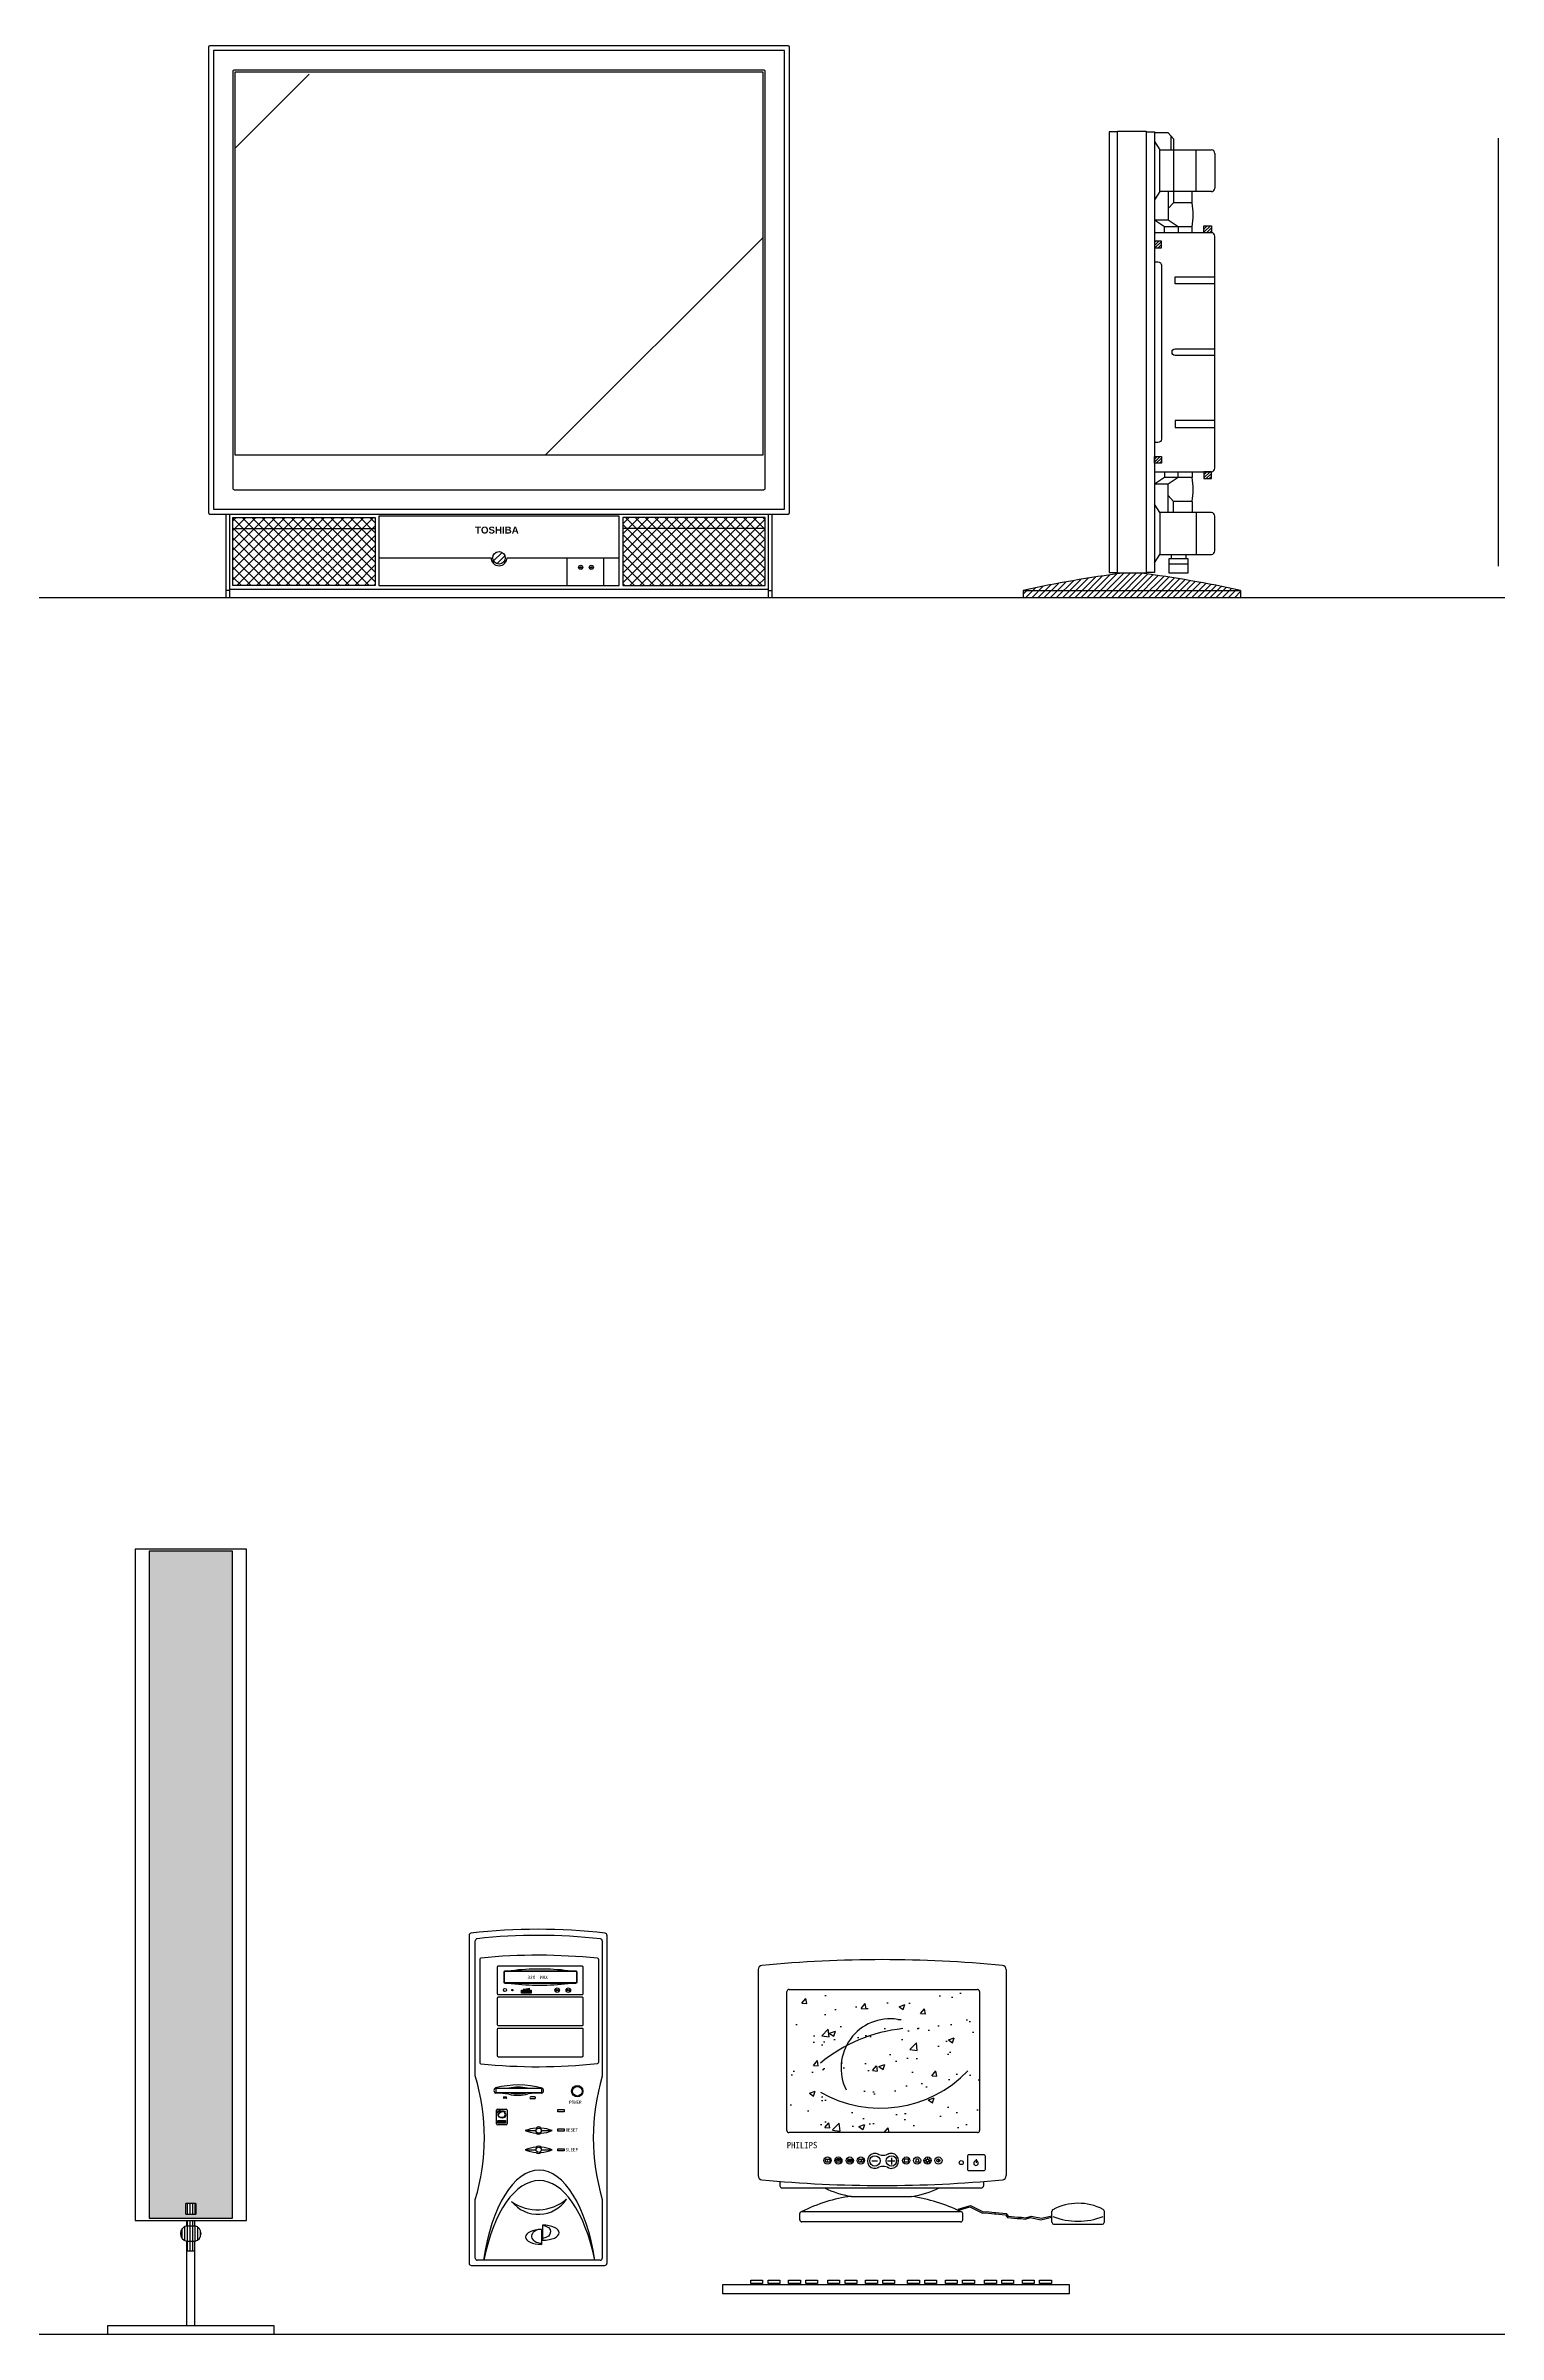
# Model space of a CAD drawing. Header units: inches. Extents: x 11.8 to 54.3, y 10.8 to 35.6.
# Drawn here: x 39.428 to 41.518, y 28.998 to 32.292 of the extents above; entities that cross this region are included whole.
import ezdxf
from ezdxf.enums import TextEntityAlignment as Align

# ---------------------------------------------------------------- set-up
doc = ezdxf.new("R2010")
doc.units = ezdxf.units.IN
doc.header["$MEASUREMENT"] = 0
for name, color, linetype in [('02', 2, 'Continuous'), ('1', 1, 'Continuous'), ('8', 8, 'Continuous')]:
    doc.layers.add(name, color=color, linetype=linetype)
doc.styles.add('HT2', font='swisseb.ttf')
doc.styles.add('ROMANT', font='SimSun.ttf', dxfattribs={"width": 0.7, "height": 100})
pattern_1 = [(45, (-9.904842, 36.878509), (-0.0070710678, 0.0070710678), []), (135, (-9.904842, 36.878509), (-0.0070710678, -0.0070710678), [])]
pattern_2 = [(45, (-11.4817536, 36.8785092), (-0.0022097087, 0.0022097087), [])]
pattern_3 = [(90, (-16.648436, 32.8773245), (-0.00375, 7e-19), [])]

msp = doc.modelspace()

# ---------------------------------------------------------------- hatches: boundary and pattern name
at = {"layer": '8'}
h = msp.add_hatch(dxfattribs=at)
h.set_pattern_fill('AR-RROOF', color=256, scale=0.2, angle=45, style=0)
h.set_pattern_definition([(45, (38.92805, 36.49777), (0.169706, 0.452548), [3, -0.4, 1, -0.2]), (45, (39.04543, 36.75657), (-0.329512, 0.046669), [0.6, -0.066, 1.2, -0.15]), (45, (38.87855, 36.68869), (0.6406387, 0.8301434), [1.6, -0.28, 0.8, -0.2])])
h.paths.add_polyline_path([(39.8696, 32.2543), (39.7768, 32.2543), (39.6998, 32.1773), (39.6998, 32.0845)], flags=17)
h.paths.add_polyline_path([(39.9932, 32.2543), (39.9719, 32.2543), (39.6998, 31.9822), (39.6998, 31.961)])
h.paths.add_polyline_path([(40.2562, 32.2543), (40.2011, 32.2543), (40.2007, 32.254), (39.6998, 31.7531), (39.6998, 31.7033), (39.7052, 31.7033)])
h.paths.add_polyline_path([(40.4598, 32.1567), (40.4598, 32.1737), (39.9895, 31.7033), (40.0064, 31.7033)])
h.paths.add_polyline_path([(40.4598, 31.8894), (40.4598, 32.0888), (40.0743, 31.7033), (40.2737, 31.7033)], flags=17)
h = msp.add_hatch(dxfattribs=at)
h.set_pattern_fill('ANSI31,_O', color=256, scale=0.025)
h.set_pattern_definition(pattern_2)
h.paths.add_polyline_path([(41.1049, 32.0233), (41.0939, 32.0233), (41.0939, 32.0333), (41.1049, 32.0333)])
h = msp.add_hatch(dxfattribs=at)
h.set_pattern_fill('ANSI31,_O', color=256, scale=0.025)
h.set_pattern_definition([(45, (-11.4817536, 36.9085092), (-0.0022097087, 0.0022097087), [])])
h.paths.add_polyline_path([(41.0229, 32.0013), (41.0329, 32.0013), (41.0329, 32.0113), (41.0229, 32.0113)])
h = msp.add_hatch(dxfattribs=at)
h.set_pattern_fill('ANSI31,_O', color=256, scale=0.025)
h.set_pattern_definition([(45, (-11.4817536, 36.8485092), (-0.0022097087, 0.0022097087), [])])
h.paths.add_polyline_path([(41.0229, 31.7013), (41.0329, 31.7013), (41.0329, 31.6913), (41.0229, 31.6913)])
h = msp.add_hatch(dxfattribs=at)
h.set_pattern_fill('ANSI31,_O', color=256, scale=0.025)
h.set_pattern_definition(pattern_2)
h.paths.add_polyline_path([(41.1049, 31.6793), (41.0939, 31.6793), (41.0939, 31.6693), (41.1049, 31.6693)])
h = msp.add_hatch(dxfattribs=at)
h.set_pattern_fill('ANSI37,_O', color=256, scale=0.08)
h.set_pattern_definition(pattern_1)
h.paths.add_polyline_path([(39.9018, 31.6133), (39.9018, 31.5153), (39.6968, 31.5153), (39.6968, 31.6133)])
h = msp.add_hatch(dxfattribs=at)
h.set_pattern_fill('ANSI37,_O', color=256, scale=0.08)
h.set_pattern_definition(pattern_1)
h.paths.add_polyline_path([(40.2578, 31.6133), (40.2578, 31.5153), (40.4628, 31.5153), (40.4628, 31.6133)])
h = msp.add_hatch(dxfattribs=at)
h.set_pattern_fill('ANSI31,_O', color=256, scale=0.05)
h.set_pattern_definition([(45, (-9.904842, 36.8785087), (-0.0044194174, 0.0044194174), [])])
edge = h.paths.add_edge_path()
edge.add_arc((40.0798, 31.5553), 0.009, 0, 360)
h = msp.add_hatch(dxfattribs=at)
h.set_pattern_fill('ANSI31,_O', color=256, scale=0.05)
h.set_pattern_definition([(45, (-11.4817536, 36.878509), (-0.0044194174, 0.0044194174), [])])
h.paths.add_polyline_path([(41.1469, 31.5083, 0.020518), (41.0029, 31.5333), (40.9779, 31.5333, 0.020518), (40.8339, 31.5083)])
h.paths.add_polyline_path([(41.1469, 31.4983), (41.1469, 31.5083), (40.8339, 31.5083), (40.8339, 31.4983)])
h = msp.add_hatch(dxfattribs=at)
h.set_pattern_fill('CROSS,_O', color=256, scale=0.02)
h.set_pattern_definition([(0, (-16.648436, 33.618455), (0.005, 0.005), [0.0025, -0.0075]), (90, (-16.647186, 33.617205), (-0.005, 0.005), [0.0025, -0.0075])])
h.paths.add_polyline_path([(39.6963, 30.1253), (39.5763, 30.1253), (39.5763, 29.1652), (39.6963, 29.1652)])
h.paths.add_polyline_path([(39.6438, 29.1863), (39.6438, 29.1713), (39.6288, 29.1713), (39.6288, 29.1863)], flags=16)
h = msp.add_hatch(dxfattribs=at)
h.set_pattern_fill('AR-CONC', color=256, scale=0.011897, style=0)
h.set_pattern_definition([(50, (-20.75058, 19.33875), (0.08533445, -0.0074658), [0.00892296, -0.09815256]), (355, (-20.75058, 19.33875), (-0.01650763, 0.0894904), [0.00713837, -0.07852205]), (100.4514, (-20.74347, 19.338124), (0.06882688, 0.08202455), [0.00758335, -0.08341684]), (46.1842, (-20.75058, 19.36254), (0.12697266, -0.01969226), [0.01338444, -0.14722884]), (96.6356, (-20.74, 19.3609), (0.11119944, 0.11589353), [0.01137502, -0.12512524]), (351.1842, (-20.75058, 19.36254), (0.11119935, 0.11589362), [0.01070755, -0.11778307]), (21, (-20.73868, 19.35659), (0.0710157, -0.0479007), [0.00892296, -0.09815256]), (326, (-20.73868, 19.35659), (0.02894791, 0.08627313), [0.00713837, -0.07852205]), (71.4514, (-20.73276, 19.3526), (0.09996364, 0.03837236), [0.00758335, -0.08341684]), (37.5, (-20.750578, 19.338746), (0.001446692, 0.039605314), [0, -0.077570266, 0, -0.079711776, 0, -0.07881948]), (7.5, (-20.750578, 19.338746), (0.03129812, 0.046924266), [0, -0.04544761, 0, -0.075785674, 0, -0.030040632]), (327.5, (-20.77711, 19.338746), (0.06351035, -0.002683416), [0, -0.0297432, 0, -0.092798784, 0, -0.12313685]), (317.5, (-20.789006, 19.338746), (0.06938329, 0.01190977), [0, -0.03866616, 0, -0.06162791, 0, -0.08744501])])
h.paths.add_polyline_path([(40.4971, 29.4947, 0.414214), (40.4941, 29.4917), (40.4941, 29.2915, 0.414214), (40.4971, 29.2885), (40.7683, 29.2885, 0.414214), (40.7713, 29.2915), (40.7713, 29.4917, 0.414214), (40.7683, 29.4947)])
h = msp.add_hatch(dxfattribs=at)
h.set_pattern_fill('ANSI31,_O', color=256, scale=0.03, angle=45)
h.set_pattern_definition(pattern_3)
edge = h.paths.add_edge_path()
edge.add_line((39.6293, 29.1713), (39.6433, 29.1713))
edge.add_arc((39.6433, 29.1718), 0.0005, 270, 360)
edge.add_line((39.6438, 29.1718), (39.6438, 29.1858))
edge.add_arc((39.6433, 29.1858), 0.0005, 0, 90)
edge.add_line((39.6433, 29.1863), (39.6293, 29.1863))
edge.add_arc((39.6293, 29.1858), 0.0005, 90, 180)
edge.add_line((39.6288, 29.1858), (39.6288, 29.1718))
edge.add_arc((39.6293, 29.1718), 0.0005, 180, 270)
h = msp.add_hatch(dxfattribs=at)
h.set_pattern_fill('ANSI31,_O', color=256, scale=0.03, angle=45)
h.set_pattern_definition(pattern_3)
h.paths.add_polyline_path([(39.6423, 29.1322, 0.805391), (39.6423, 29.1542), (39.6303, 29.1542, 0.805391), (39.6303, 29.1322)])
h.paths.add_polyline_path([(39.6303, 29.1622), (39.6303, 29.1542), (39.6423, 29.1542), (39.6423, 29.1622)])
h.paths.add_polyline_path([(39.6303, 29.1182), (39.6423, 29.1182), (39.6423, 29.1322), (39.6303, 29.1322)])

# ---------------------------------------------------------------- linework, layer by layer
at = {"layer": '02'}
for p, q in [((39.6618, 32.2903), (39.6618, 31.6203)), ((40.4958, 32.2923), (39.6638, 32.2923)), ((40.4978, 31.6203), (40.4978, 32.2903)), ((39.6998, 32.2543), (39.6998, 31.7033)), ((40.4598, 32.2543), (39.6998, 32.2543)), ((40.2007, 32.254), (40.2011, 32.2543)), ((40.4598, 31.7033), (40.4598, 32.2543)), ((40.9579, 32.1683), (40.9579, 31.5343)), ((40.9699, 32.1683), (40.9579, 32.1683)), ((40.9699, 31.5333), (40.9699, 32.1693)), ((40.9699, 32.1693), (41.0109, 32.1693)), ((41.0109, 32.1693), (41.0109, 31.5333)), ((41.0109, 32.1683), (41.0229, 32.1683)), ((41.0229, 32.1683), (41.0229, 31.5343)), ((41.0428, 32.1669), (41.0229, 32.1669)), ((41.0229, 32.1544), (41.0309, 32.1424)), ((41.0504, 32.1586), (41.0428, 32.1669)), ((41.0466, 32.1627), (41.0466, 32.1424)), ((41.0504, 32.1586), (41.0504, 32.0661)), ((41.5176, 32.1593), (41.5176, 31.5433)), ((41.0309, 32.1424), (41.1049, 32.1424)), ((41.0309, 32.0824), (41.0309, 32.1424)), ((41.0829, 32.0824), (41.0829, 32.1424)), ((41.1099, 32.1374), (41.1099, 32.0874)), ((41.0309, 32.0824), (41.0229, 32.0704)), ((41.1049, 32.0824), (41.0309, 32.0824)), ((41.0428, 32.0824), (41.0428, 32.0414)), ((41.0504, 32.0661), (41.0428, 32.0579)), ((41.0771, 32.0661), (41.0504, 32.0661)), ((41.0771, 32.0661), (41.0771, 32.0824)), ((41.0373, 32.0319), (41.0229, 32.0414)), ((41.0428, 32.0414), (41.0229, 32.0414)), ((41.1049, 32.0233), (41.0229, 32.0233)), ((41.0373, 32.0233), (41.0373, 32.0319)), ((41.0771, 32.0319), (41.0373, 32.0319)), ((41.0572, 32.0319), (41.0428, 32.0414)), ((41.0572, 32.0319), (41.0572, 32.0233)), ((41.0771, 32.0233), (41.0771, 32.0319)), ((41.1099, 31.6843), (41.1099, 32.0183)), ((39.6998, 31.7033), (40.4598, 31.7033)), ((41.0229, 31.6793), (41.1049, 31.6793)), ((41.0373, 31.6707), (41.0229, 31.6613)), ((41.0428, 31.6613), (41.0229, 31.6613)), ((41.0373, 31.6793), (41.0373, 31.6707)), ((41.0771, 31.6707), (41.0373, 31.6707)), ((41.0572, 31.6707), (41.0428, 31.6613)), ((41.0428, 31.6203), (41.0428, 31.6613)), ((41.0572, 31.6707), (41.0572, 31.6793)), ((41.0771, 31.6793), (41.0771, 31.6707)), ((41.0309, 31.6203), (41.0229, 31.6323)), ((41.0504, 31.6366), (41.0428, 31.6448)), ((41.0504, 31.6203), (41.0504, 31.6366)), ((41.0771, 31.6366), (41.0504, 31.6366)), ((41.0771, 31.6366), (41.0771, 31.6203)), ((39.6638, 31.6183), (40.4958, 31.6183)), ((39.6868, 31.6183), (39.6868, 31.4983)), ((39.6918, 31.6183), (39.6918, 31.4983)), ((39.6968, 31.6133), (39.9018, 31.6133)), ((39.6968, 31.5153), (39.6968, 31.6133)), ((39.6968, 31.5976), (39.9018, 31.5976)), ((39.9018, 31.6133), (39.9018, 31.5153)), ((39.9068, 31.6153), (39.9068, 31.5153)), ((40.2528, 31.6153), (39.9068, 31.6153)), ((40.2528, 31.5153), (40.2528, 31.6153)), ((40.4628, 31.6133), (40.2578, 31.6133)), ((40.2578, 31.6133), (40.2578, 31.5153)), ((40.4628, 31.5976), (40.2578, 31.5976)), ((40.4628, 31.5153), (40.4628, 31.6133)), ((40.4678, 31.4983), (40.4678, 31.6183)), ((40.4728, 31.4983), (40.4728, 31.6183)), ((41.1049, 31.6203), (41.0309, 31.6203)), ((41.0309, 31.6203), (41.0309, 31.5603)), ((41.0829, 31.6203), (41.0829, 31.5603)), ((41.1099, 31.5653), (41.1099, 31.6153)), ((41.0229, 31.5483), (41.0309, 31.5603)), ((41.0309, 31.5603), (41.1049, 31.5603)), ((41.047, 31.5603), (41.047, 31.5545)), ((41.068, 31.5603), (41.068, 31.5545)), ((40.1772, 31.5553), (40.1772, 31.5153)), ((40.2301, 31.5553), (40.2301, 31.5153)), ((40.9579, 31.5343), (40.9699, 31.5343)), ((41.0109, 31.5333), (40.9699, 31.5333)), ((41.0229, 31.5343), (41.0109, 31.5343)), ((41.044, 31.5465), (41.071, 31.5465)), ((39.6918, 31.5083), (39.6868, 31.5083)), ((39.6868, 31.4983), (40.4728, 31.4983)), ((39.6918, 31.5103), (40.4678, 31.5103)), ((39.9018, 31.5153), (39.6968, 31.5153)), ((39.9068, 31.5153), (40.2528, 31.5153)), ((40.2578, 31.5153), (40.4628, 31.5153)), ((40.4678, 31.5083), (40.4728, 31.5083)), ((40.8339, 31.5083), (41.1469, 31.5083)), ((40.8339, 31.5083), (40.8339, 31.4983)), ((40.8339, 31.4983), (41.1469, 31.4983)), ((41.1469, 31.5083), (41.1469, 31.4983)), ((40.0368, 29.5725), (40.0368, 29.1003)), ((40.0456, 29.3702), (40.0456, 29.5647)), ((40.2284, 29.5645), (40.2284, 29.3698)), ((40.2351, 29.5726), (40.2351, 29.1003)), ((40.0522, 29.5383), (40.0522, 29.389)), ((40.2228, 29.538), (40.2228, 29.3893)), ((40.4527, 29.5233), (40.4527, 29.2266)), ((40.8097, 29.5233), (40.8097, 29.2266)), ((40.1143, 29.4925), (40.1143, 29.4901)), ((40.1147, 29.4945), (40.1233, 29.4963)), ((40.1147, 29.4945), (40.1147, 29.4945)), ((40.1233, 29.4945), (40.1147, 29.4945)), ((40.1148, 29.4925), (40.1148, 29.4901)), ((40.1153, 29.4925), (40.1153, 29.4901)), ((40.1158, 29.4925), (40.1158, 29.4901)), ((40.1163, 29.4925), (40.1163, 29.4901)), ((40.1168, 29.4925), (40.1168, 29.4901)), ((40.1174, 29.4925), (40.1174, 29.4901)), ((40.1179, 29.4925), (40.1179, 29.4901)), ((40.1184, 29.4925), (40.1184, 29.4901)), ((40.1189, 29.4925), (40.1189, 29.4901)), ((40.1194, 29.4925), (40.1194, 29.4901)), ((40.1199, 29.4925), (40.1199, 29.4901)), ((40.1204, 29.4925), (40.1204, 29.4901)), ((40.1209, 29.4925), (40.1209, 29.4901)), ((40.1215, 29.4925), (40.1215, 29.4901)), ((40.122, 29.4925), (40.122, 29.4901)), ((40.1225, 29.4925), (40.1225, 29.4901)), ((40.123, 29.4925), (40.123, 29.4901)), ((40.1233, 29.4963), (40.1233, 29.4945)), ((40.1234, 29.4925), (40.1234, 29.4901)), ((40.1239, 29.4925), (40.1239, 29.4901)), ((40.1803, 29.4926), (40.1822, 29.4926)), ((40.4941, 29.2915), (40.4941, 29.4917)), ((40.4971, 29.4947), (40.7683, 29.4947)), ((40.7713, 29.4917), (40.7713, 29.2915)), ((40.0764, 29.3014), (40.0764, 29.3209)), ((40.0768, 29.3168), (40.0768, 29.3212)), ((40.0773, 29.3216), (40.0837, 29.3216)), ((40.0779, 29.3224), (40.0899, 29.3224)), ((40.0868, 29.3399), (40.0902, 29.3399)), ((40.0901, 29.338), (40.0869, 29.338)), ((40.0875, 29.3175), (40.0875, 29.3166)), ((40.0888, 29.3191), (40.0888, 29.3181)), ((40.0914, 29.3209), (40.0914, 29.3014)), ((40.1254, 29.3403), (40.1311, 29.3403)), ((40.1309, 29.3371), (40.1256, 29.3371)), ((40.0899, 29.2999), (40.0779, 29.2999)), ((40.1175, 29.2914), (40.1316, 29.2914)), ((40.142, 29.2914), (40.1564, 29.2914)), ((40.7683, 29.2885), (40.4971, 29.2885)), ((40.1175, 29.2638), (40.1316, 29.2638)), ((40.142, 29.2638), (40.1564, 29.2638)), ((40.6447, 29.2524), (40.6447, 29.2426)), ((40.68, 29.251), (40.6791, 29.2458)), ((40.68, 29.251), (40.683, 29.251)), ((40.683, 29.251), (40.684, 29.2458)), ((40.6932, 29.2513), (40.6948, 29.2498)), ((40.6963, 29.2524), (40.6963, 29.2505)), ((40.6996, 29.2515), (40.6981, 29.2499)), ((40.484, 29.2184), (40.484, 29.2119)), ((40.5495, 29.2471), (40.5495, 29.2493)), ((40.5558, 29.2493), (40.5558, 29.2471)), ((40.5651, 29.2471), (40.5651, 29.2493)), ((40.5715, 29.2493), (40.5715, 29.2471)), ((40.5815, 29.2471), (40.5815, 29.2493)), ((40.5824, 29.2483), (40.5833, 29.2485)), ((40.5824, 29.2483), (40.5833, 29.248)), ((40.5833, 29.2485), (40.5831, 29.2483)), ((40.5833, 29.248), (40.5831, 29.2483)), ((40.5831, 29.2483), (40.5863, 29.2483)), ((40.587, 29.2483), (40.5861, 29.2485)), ((40.5861, 29.2485), (40.5863, 29.2483)), ((40.587, 29.2483), (40.5861, 29.248)), ((40.5861, 29.248), (40.5863, 29.2483)), ((40.5879, 29.2493), (40.5879, 29.2471)), ((40.5975, 29.2471), (40.5975, 29.2493)), ((40.6007, 29.2499), (40.6004, 29.2487)), ((40.6004, 29.2487), (40.6007, 29.249)), ((40.6007, 29.2464), (40.6004, 29.2475)), ((40.6004, 29.2475), (40.6007, 29.2473)), ((40.6007, 29.2499), (40.601, 29.2487)), ((40.601, 29.2487), (40.6007, 29.249)), ((40.6007, 29.2489), (40.6007, 29.2473)), ((40.6007, 29.2464), (40.601, 29.2475)), ((40.601, 29.2475), (40.6007, 29.2473)), ((40.6038, 29.2493), (40.6038, 29.2471)), ((40.6165, 29.2479), (40.6246, 29.2479)), ((40.639, 29.2477), (40.6496, 29.2477)), ((40.6635, 29.2507), (40.6684, 29.2507)), ((40.6684, 29.2459), (40.6635, 29.2459)), ((40.684, 29.2458), (40.6791, 29.2458)), ((40.6919, 29.2483), (40.6944, 29.2483)), ((40.6948, 29.2468), (40.6933, 29.2451)), ((40.6963, 29.246), (40.6963, 29.2441)), ((40.6981, 29.2468), (40.6996, 29.2452)), ((40.6987, 29.2483), (40.7012, 29.2483)), ((40.712, 29.2506), (40.712, 29.2461)), ((40.7663, 29.2504), (40.7663, 29.2451)), ((40.777, 29.2183), (40.777, 29.2119)), ((40.0456, 29.1079), (40.0456, 29.1921)), ((40.2284, 29.1924), (40.2284, 29.1079)), ((40.487, 29.209), (40.7741, 29.209)), ((40.5865, 29.1968), (40.6735, 29.1966)), ((39.6303, 29.1542), (39.6423, 29.1542)), ((40.1426, 29.1554), (40.1426, 29.1336)), ((40.5126, 29.163), (40.5126, 29.1719)), ((40.5156, 29.1749), (40.744, 29.1749)), ((40.744, 29.16), (40.5156, 29.16)), ((40.7403, 29.1783), (40.758, 29.1837)), ((40.7415, 29.1768), (40.7572, 29.1816)), ((40.7469, 29.1719), (40.7469, 29.163)), ((40.7572, 29.1816), (40.7756, 29.1724)), ((40.758, 29.1837), (40.7764, 29.1744)), ((40.7756, 29.1724), (40.7802, 29.1731)), ((40.7764, 29.1744), (40.781, 29.1752)), ((40.7802, 29.1731), (40.7925, 29.1716)), ((40.781, 29.1752), (40.7934, 29.1737)), ((40.7925, 29.1716), (40.7941, 29.1716)), ((40.7934, 29.1737), (40.7949, 29.1737)), ((40.7941, 29.1716), (40.8087, 29.1701)), ((40.7949, 29.1737), (40.8095, 29.1721)), ((40.8087, 29.1701), (40.8117, 29.1662)), ((40.8095, 29.1721), (40.8126, 29.1683)), ((40.8117, 29.1662), (40.8256, 29.1647)), ((40.8126, 29.1683), (40.8264, 29.1668)), ((40.8256, 29.1647), (40.8279, 29.1647)), ((40.8264, 29.1668), (40.8287, 29.1668)), ((40.8279, 29.1647), (40.831, 29.1647)), ((40.8287, 29.1668), (40.8318, 29.1668)), ((40.831, 29.1647), (40.8371, 29.1639)), ((40.8318, 29.1668), (40.8379, 29.166)), ((40.8371, 29.1639), (40.8448, 29.1662)), ((40.8379, 29.166), (40.8456, 29.1683)), ((40.8448, 29.1662), (40.8594, 29.1632)), ((40.8456, 29.1683), (40.8602, 29.1652)), ((40.8594, 29.1632), (40.8747, 29.1668)), ((40.8602, 29.1652), (40.8755, 29.1689)), ((40.8755, 29.1591), (40.8755, 29.1756)), ((40.8779, 29.1567), (40.948, 29.1567)), ((40.9504, 29.1759), (40.9504, 29.1591)), ((39.6303, 29.1322), (39.6423, 29.1322)), ((40.1409, 29.1493), (40.1409, 29.1275)), ((39.6303, 29.1182), (39.6423, 29.1182)), ((40.0398, 29.0973), (40.2321, 29.0973)), ((40.2255, 29.1049), (40.0486, 29.1049))]:
    msp.add_line(p, q, dxfattribs=at)
for points in [[(40.4908, 31.6253), (40.4908, 32.2853), (39.6688, 32.2853), (39.6688, 31.6253)], [(41.1049, 32.0233), (41.0939, 32.0233), (41.0939, 32.0333), (41.1049, 32.0333)], [(41.0229, 32.0013), (41.0329, 32.0013), (41.0329, 32.0113), (41.0229, 32.0113)], [(41.0229, 31.7013), (41.0329, 31.7013), (41.0329, 31.6913), (41.0229, 31.6913)], [(41.1049, 31.6793), (41.0939, 31.6793), (41.0939, 31.6693), (41.1049, 31.6693)], [(41.044, 31.5333), (41.044, 31.5545), (41.071, 31.5545), (41.071, 31.5333)], [(39.7163, 29.1622), (39.7163, 30.1283), (39.5563, 30.1283), (39.5563, 29.1622)], [(39.5763, 29.1652), (39.6963, 29.1652), (39.6963, 30.1253), (39.5763, 30.1253)], [(40.1121, 29.4935), (40.1259, 29.4935), (40.1259, 29.4892), (40.1121, 29.4892)], [(40.1139, 29.4927), (40.1243, 29.4927), (40.1243, 29.4898), (40.1139, 29.4898)], [(40.1635, 29.4938), (40.1618, 29.4947), (40.1618, 29.4928)], [(40.1651, 29.4938), (40.164, 29.4944), (40.164, 29.4931)], [(40.1659, 29.4938), (40.1648, 29.4944), (40.1648, 29.4931)], [(40.1777, 29.4945), (40.1794, 29.4945), (40.1794, 29.493), (40.1777, 29.493)], [(40.1812, 29.4947), (40.1802, 29.4931), (40.1822, 29.4931)], [(40.0758, 29.3524), (40.1409, 29.3524), (40.1409, 29.346), (40.0758, 29.346)], [(40.1646, 29.3216), (40.1736, 29.3216), (40.1736, 29.3186), (40.1646, 29.3186)], [(40.0783, 29.3058), (40.0891, 29.3058), (40.0891, 29.3023), (40.0783, 29.3023)], [(40.0794, 29.3052), (40.0877, 29.3052), (40.0877, 29.3034), (40.0794, 29.3034)], [(40.1646, 29.2938), (40.1736, 29.2938), (40.1736, 29.2908), (40.1646, 29.2908)], [(40.1646, 29.2653), (40.1736, 29.2653), (40.1736, 29.2623), (40.1646, 29.2623)], [(40.4018, 29.0698), (40.9002, 29.0698), (40.9002, 29.0567), (40.4018, 29.0567)], [(40.4422, 29.0761), (40.4591, 29.0761), (40.4591, 29.0712), (40.4422, 29.0712)], [(40.4671, 29.0761), (40.4839, 29.0761), (40.4839, 29.0712), (40.4671, 29.0712)], [(40.4965, 29.0761), (40.5134, 29.0761), (40.5134, 29.0712), (40.4965, 29.0712)], [(40.5213, 29.0761), (40.5382, 29.0761), (40.5382, 29.0712), (40.5213, 29.0712)], [(40.553, 29.0761), (40.5699, 29.0761), (40.5699, 29.0712), (40.553, 29.0712)], [(40.5778, 29.0761), (40.5947, 29.0761), (40.5947, 29.0712), (40.5778, 29.0712)], [(40.6073, 29.0761), (40.6242, 29.0761), (40.6242, 29.0712), (40.6073, 29.0712)], [(40.6321, 29.0761), (40.649, 29.0761), (40.649, 29.0712), (40.6321, 29.0712)], [(40.6678, 29.0761), (40.6847, 29.0761), (40.6847, 29.0712), (40.6678, 29.0712)], [(40.6926, 29.0761), (40.7095, 29.0761), (40.7095, 29.0712), (40.6926, 29.0712)], [(40.7221, 29.0761), (40.739, 29.0761), (40.739, 29.0712), (40.7221, 29.0712)], [(40.7469, 29.0761), (40.7638, 29.0761), (40.7638, 29.0712), (40.7469, 29.0712)], [(40.7786, 29.0761), (40.7955, 29.0761), (40.7955, 29.0712), (40.7786, 29.0712)], [(40.8034, 29.0761), (40.8203, 29.0761), (40.8203, 29.0712), (40.8034, 29.0712)], [(40.8329, 29.0761), (40.8497, 29.0761), (40.8497, 29.0712), (40.8329, 29.0712)], [(40.8577, 29.0761), (40.8746, 29.0761), (40.8746, 29.0712), (40.8577, 29.0712)], [(39.5163, 28.9983), (39.7563, 28.9983), (39.7563, 29.0103), (39.5163, 29.0103)]]:
    msp.add_lwpolyline(points, close=True, dxfattribs=at)
for points in [[(40.4628, 31.6553), (40.4628, 32.2553, 0.414214), (40.4608, 32.2573), (39.6988, 32.2573, 0.414214), (39.6968, 32.2553), (39.6968, 31.6553, 0.414214), (39.6988, 31.6533), (40.4608, 31.6533, 0.414214)], [(40.0793, 29.5286), (40.1991, 29.5286, -0.414214), (40.2006, 29.5271), (40.2006, 29.4883, -0.414214), (40.1991, 29.4868), (40.0793, 29.4868, -0.414214), (40.0778, 29.4883), (40.0778, 29.5271, -0.414214)], [(40.0886, 29.5216), (40.1901, 29.5216, -0.414214), (40.1916, 29.5201), (40.1916, 29.5048, -0.414214), (40.1901, 29.5034), (40.0886, 29.5034, -0.414214), (40.0871, 29.5048), (40.0871, 29.5201, -0.414214)], [(40.089, 29.521), (40.1898, 29.521, -0.414214), (40.1913, 29.5195), (40.1913, 29.5054, -0.414214), (40.1898, 29.5039), (40.089, 29.5039, -0.414214), (40.0875, 29.5054), (40.0875, 29.5195, -0.414214)], [(40.0793, 29.4839), (40.1991, 29.4839, -0.414214), (40.2006, 29.4824), (40.2006, 29.4435, -0.414214), (40.1991, 29.4421), (40.0793, 29.4421, -0.414214), (40.0778, 29.4435), (40.0778, 29.4824, -0.414214)], [(40.0793, 29.4391), (40.1991, 29.4391, -0.414214), (40.2006, 29.4376), (40.2006, 29.3988, -0.414214), (40.1991, 29.3973), (40.0793, 29.3973, -0.414214), (40.0778, 29.3988), (40.0778, 29.4376, -0.414214)], [(40.567, 29.2513), (40.5694, 29.2513, -0.414214), (40.5699, 29.2508), (40.5699, 29.2491, -0.414214), (40.5694, 29.2486), (40.567, 29.2486, -0.414214), (40.5665, 29.2491), (40.5665, 29.2508, -0.414214)], [(40.7563, 29.257), (40.7772, 29.257, -0.414214), (40.7792, 29.255), (40.7792, 29.2353, -0.414214), (40.7772, 29.2333), (40.7563, 29.2333, -0.414214), (40.7543, 29.2353), (40.7543, 29.255, -0.414214)], [(39.6293, 29.1713), (39.6433, 29.1713, 0.414214), (39.6438, 29.1718), (39.6438, 29.1858, 0.414214), (39.6433, 29.1863), (39.6293, 29.1863, 0.414214), (39.6288, 29.1858), (39.6288, 29.1718, 0.414214)]]:
    msp.add_lwpolyline(points, format="xyb", close=True, dxfattribs=at)
for points in [[(41.0229, 31.9813), (41.0279, 31.9813, -0.414214), (41.0329, 31.9763), (41.0329, 31.7263, -0.414214), (41.0279, 31.7213), (41.0229, 31.7213)], [(41.1099, 31.8463), (41.0526, 31.8463, -0.8844), (41.0526, 31.8563), (41.1099, 31.8563)], [(39.9068, 31.5553), (40.0683, 31.5553, 1), (40.0913, 31.5553), (40.2528, 31.5553)], [(39.6303, 29.1622), (39.6303, 29.1542, 0.805391), (39.6303, 29.1322), (39.6303, 29.0103)], [(39.6423, 29.0103), (39.6423, 29.1322, 0.805391), (39.6423, 29.1542), (39.6423, 29.1622)]]:
    msp.add_lwpolyline(points, format="xyb", dxfattribs=at)
for points in [[(41.1099, 31.9497), (41.0526, 31.9497), (41.0526, 31.9597), (41.1099, 31.9597)], [(41.1099, 31.753), (41.0526, 31.753), (41.0526, 31.743), (41.1099, 31.743)]]:
    msp.add_lwpolyline(points, dxfattribs=at)
for centre, radius in [((40.0798, 31.5553), 0.009), ((40.1973, 31.5415), 0.003), ((40.1973, 31.5415), 0.001), ((40.2126, 31.5415), 0.003), ((40.2126, 31.5415), 0.001), ((40.0883, 29.4937), 0.00223), ((40.0991, 29.4937), 0.00101), ((40.1636, 29.4937), 0.00324), ((40.1796, 29.4937), 0.00324), ((40.1924, 29.3482), 0.00808), ((40.1925, 29.3481), 0.00686), ((40.1369, 29.2914), 0.00377), ((40.1369, 29.2638), 0.00377), ((40.5525, 29.2483), 0.0052), ((40.5681, 29.2483), 0.0052), ((40.5845, 29.2483), 0.0052), ((40.6004, 29.2483), 0.0052), ((40.6207, 29.2478), 0.00751), ((40.6444, 29.2478), 0.00751), ((40.6658, 29.2483), 0.0052), ((40.6814, 29.2483), 0.0052), ((40.6965, 29.2483), 0.0052), ((40.7121, 29.2483), 0.0052), ((40.712, 29.2484), 0.00233), ((40.6965, 29.2484), 0.00194), ((40.745, 29.2454), 0.00289)]:
    msp.add_circle(centre, radius, dxfattribs=at)
for centre, radius, start, end in [((39.6638, 32.2903), 0.002, 90, 180), ((40.4958, 32.2903), 0.002, 0, 90), ((41.1049, 32.1374), 0.005, 0, 90), ((41.1049, 32.0874), 0.005, 270, 0), ((40.97, 32.049), 0.1085, 350.9378, 9.0622), ((41.1049, 32.0183), 0.005, 0, 90), ((40.97, 31.6537), 0.1085, 350.9378, 9.0622), ((41.1049, 31.6843), 0.005, 270, 0), ((39.6638, 31.6203), 0.002, 180, 270), ((40.4958, 31.6203), 0.002, 270, 0), ((41.1049, 31.6153), 0.005, 0, 90), ((41.1049, 31.5653), 0.005, 270, 0), ((41.2103, 29.767), 1.7816, 97.4982, 102.1999), ((40.7704, 29.767), 1.7816, 77.8001, 82.5018), ((40.136, 28.7597), 0.8215, 83.2578, 96.7528), ((40.0398, 29.5725), 0.00297, 96.7528, 180), ((40.136, 28.7509), 0.8215, 96.9371, 96.9414), ((40.0486, 29.5647), 0.00297, 96.1306, 180), ((40.136, 28.7509), 0.8215, 83.7269, 96.1306), ((40.2255, 29.5645), 0.00297, 0, 83.7269), ((40.2321, 29.5726), 0.00297, 0, 83.2578), ((40.0537, 29.5383), 0.00149, 95.7619, 180), ((40.136, 28.7224), 0.8215, 84.0302, 95.7619), ((40.1384, 29.1817), 0.3423, 83.1422, 96.8578), ((40.2213, 29.538), 0.00149, 0, 84.0302), ((40.4587, 29.5233), 0.00595, 95.4771, 180), ((40.6313, 27.7236), 1.8139, 84.5263, 95.4771), ((40.8037, 29.5233), 0.00595, 0, 84.5263), ((40.1384, 29.8431), 0.3423, 263.1422, 276.8578), ((40.4971, 29.4917), 0.00297, 90, 180), ((40.7683, 29.4917), 0.00297, 0, 90), ((40.6428, 29.3815), 0.0709, 81.3086, 206.4679), ((40.6559, 29.4671), 0.0157, 261.3086, 278.6914), ((40.6837, 29.2173), 0.2221, 95.9523, 129.5651), ((40.0537, 29.389), 0.00149, 180, 264.2381), ((40.136, 30.2049), 0.8215, 264.2381, 275.9698), ((40.2213, 29.3893), 0.00149, 275.9698, 0), ((39.7486, 29.2811), 0.3101, 343.3112, 16.6888), ((40.0765, 29.3492), 0.00404, 115.1974, 248.9961), ((40.1081, 29.2247), 0.1324, 75.1854, 104.5682), ((40.1075, 29.3002), 0.0538, 75.7951, 104.4836), ((40.14, 29.3492), 0.00404, 291.2031, 60.3536), ((40.5256, 29.2811), 0.3101, 163.3711, 196.6289), ((40.6287, 29.498), 0.1742, 240.2285, 316.2512), ((40.0737, 29.2143), 0.1312, 81.0547, 89.3866), ((40.0779, 29.3209), 0.00149, 90, 180), ((40.0917, 29.303), 0.0203, 113.451, 137.2027), ((40.0773, 29.3212), 0.000496, 90, 180), ((40.0861, 29.3096), 0.00985, 73.9668, 129.4068), ((40.0856, 29.3104), 0.0082, 67.4382, 134.4253), ((40.087, 29.3389), 0.000974, 103.8964, 263.61), ((40.0899, 29.3209), 0.00149, 0, 90), ((40.09, 29.3389), 0.000974, 276.39, 76.1036), ((40.1075, 29.3982), 0.0538, 255.5164, 284.2049), ((40.1075, 29.396), 0.0538, 255.5164, 285.5429), ((40.1406, 29.2143), 0.1312, 89.649, 98.1903), ((40.1258, 29.3387), 0.00162, 103.8964, 263.61), ((40.1308, 29.3387), 0.00162, 276.39, 76.1036), ((40.0779, 29.3014), 0.00149, 180, 270), ((40.0899, 29.3014), 0.00149, 270, 0), ((40.137, 29.2438), 0.0514, 94.3368, 112.2458), ((40.137, 29.339), 0.0514, 247.7541, 265.8166), ((40.1368, 29.2915), 0.00519, 44.5928, 135.8097), ((40.1368, 29.2915), 0.00519, 226.3233, 313.2731), ((40.137, 29.339), 0.0514, 273.7798, 292.2458), ((40.137, 29.2438), 0.0514, 67.7542, 86.0658), ((40.4971, 29.2915), 0.00297, 180, 270), ((40.7683, 29.2915), 0.00297, 270, 0), ((40.137, 29.2162), 0.0514, 94.3368, 112.2458), ((40.137, 29.3114), 0.0514, 247.7541, 265.8166), ((40.1368, 29.2639), 0.00519, 44.5928, 135.8097), ((40.1368, 29.2639), 0.00519, 226.3233, 313.2731), ((40.137, 29.3114), 0.0514, 273.7798, 292.2458), ((40.137, 29.2162), 0.0514, 67.7542, 86.0658), ((40.6206, 29.2479), 0.0108, 60.3038, 299.9035), ((40.6324, 29.2733), 0.0172, 242.1042, 298.5618), ((40.644, 29.2479), 0.0108, 238.9658, 120.8696), ((40.4587, 29.2266), 0.00595, 180, 264.5229), ((40.6313, 31.0263), 1.8139, 264.5229, 275.4737), ((40.55, 29.2493), 0.000496, 102.3586, 180), ((40.55, 29.2471), 0.000496, 180, 257.6414), ((40.5527, 29.237), 0.013, 77.6414, 102.3586), ((40.5527, 29.2593), 0.013, 257.6414, 282.3586), ((40.5537, 29.2482), 0.00173, 102.6611, 263.7614), ((40.5553, 29.2493), 0.000496, 0, 77.6414), ((40.5553, 29.2471), 0.000496, 282.3586, 0), ((40.5656, 29.2493), 0.000496, 102.3586, 180), ((40.5656, 29.2471), 0.000496, 180, 257.6414), ((40.5683, 29.237), 0.013, 77.6414, 102.3586), ((40.5683, 29.2593), 0.013, 257.6414, 282.3586), ((40.571, 29.2493), 0.000496, 0, 77.6414), ((40.571, 29.2471), 0.000496, 282.3586, 0), ((40.582, 29.2493), 0.000496, 102.3586, 180), ((40.582, 29.2471), 0.000496, 180, 257.6414), ((40.5847, 29.237), 0.013, 77.6414, 102.3586), ((40.5847, 29.2593), 0.013, 257.6414, 282.3586), ((40.5874, 29.2493), 0.000496, 0, 77.6414), ((40.5874, 29.2471), 0.000496, 282.3586, 0), ((40.598, 29.2493), 0.000496, 102.3586, 180), ((40.598, 29.2471), 0.000496, 180, 257.6414), ((40.6007, 29.237), 0.013, 77.6414, 102.3586), ((40.6007, 29.2593), 0.013, 257.6414, 282.3586), ((40.6033, 29.2493), 0.000496, 0, 77.6414), ((40.6033, 29.2471), 0.000496, 282.3586, 0), ((40.6324, 29.2226), 0.0172, 61.4382, 117.8958), ((40.6635, 29.2502), 0.000496, 90, 191.9355), ((40.6543, 29.2482), 0.00891, 348.7222, 11.9355), ((40.6635, 29.2464), 0.000496, 168.7222, 270), ((40.6684, 29.2502), 0.000496, 348.0645, 90), ((40.6684, 29.2464), 0.000496, 270, 11.2778), ((40.6776, 29.2482), 0.00891, 168.0645, 191.2778), ((40.7662, 29.2446), 0.00325, 100.4587, 75.8745), ((40.8037, 29.2266), 0.00595, 275.4737, 0), ((40.1352, 29.2427), 0.0652, 235.2153, 309.8609), ((40.1362, 29.22), 0.0491, 218.8775, 326.1988), ((40.487, 29.2119), 0.00297, 180, 270), ((40.6168, 28.9726), 0.2263, 97.6964, 116.5855), ((40.6106, 29.3388), 0.144, 244.3507, 260.3831), ((40.6509, 29.3388), 0.144, 279.0337, 295.6493), ((40.6379, 28.9553), 0.2439, 64.2306, 81.6235), ((40.6283, 29.3388), 0.144, 299.7277, 299.7538), ((40.7741, 29.2119), 0.00297, 270, 0), ((40.9133, 29.1095), 0.0773, 62.4253, 118.1959), ((40.5156, 29.1719), 0.00297, 90, 180), ((40.5156, 29.163), 0.00297, 180, 270), ((40.744, 29.1719), 0.00297, 0, 90), ((40.744, 29.163), 0.00297, 270, 0), ((40.8779, 29.1756), 0.00238, 118.1959, 180), ((40.8779, 29.1591), 0.00238, 180, 270), ((40.9128, 29.2616), 0.1006, 248.9505, 291.098), ((40.948, 29.1591), 0.00238, 270, 0), ((40.948, 29.1759), 0.00238, 0, 62.4253), ((40.0398, 29.1003), 0.00297, 180, 270), ((40.0486, 29.1079), 0.00297, 180, 270), ((40.2255, 29.1079), 0.00297, 270, 0), ((40.2321, 29.1003), 0.00297, 270, 0)]:
    msp.add_arc(centre, radius, start, end, dxfattribs=at)
for centre, major_axis, ratio, start_param, end_param in [((40.084, 29.3142), (-0.00593, 0), 0.71212, 5.489977, 10.357157), ((40.0839, 29.3141), (-0.00526, 0), 0.658119, 5.583084, 10.246621), ((40.1374, 29.0449), (0, 0.1895), 0.445378, 5.034596, 7.531775), ((40.1377, 29.0264), (0, 0.1931), 0.452174, 5.13098, 7.43539), ((40.1422, 29.1445), (-0.0242, 0), 0.451852, 7.869054, 10.980502), ((40.1422, 29.1384), (-0.0242, 0), 0.451852, 4.767271, 7.7991), ((40.142, 29.1394), (-0.0156, 0), 0.647482, 4.993237, 7.780694)]:
    msp.add_ellipse(centre, major_axis=major_axis, ratio=ratio, start_param=start_param, end_param=end_param, dxfattribs=at)
at = {"layer": '02', "extrusion": (0, 0, -1)}
msp.add_ellipse((40.1384, 29.1458), major_axis=(0.0156, 0), ratio=0.647482, start_param=4.993237, end_param=7.585875, dxfattribs=at)
at = {"layer": '1'}
for p, q in [((33.6152, 31.4983), (53.9414, 31.4983)), ((33.6152, 28.9983), (53.9414, 28.9983))]:
    msp.add_line(p, q, dxfattribs=at)

# ---------------------------------------------------------------- texts
at = {"layer": '02', "style": 'HT2'}
msp.add_text('TOSHIBA', height=0.01, dxfattribs=at).set_placement((40.0767, 31.5902), align=Align.CENTER)
at = {"layer": '02', "style": 'ROMANT'}
for s, height, p in [('32X  MAX', 0.00462, (40.121, 29.5098, -0.0297)), ('POWER', 0.00462, (40.1806, 29.3301, -0.0297)), ('RESET', 0.00462, (40.1755, 29.2901, -0.0297)), ('SLEEP', 0.00462, (40.1755, 29.2616, -0.0297)), ('PHILIPS', 0.00924, (40.4938, 29.266, -0.0595))]:
    msp.add_text(s, height=height, dxfattribs=at).set_placement(p)

doc.saveas('drawing.dxf')
